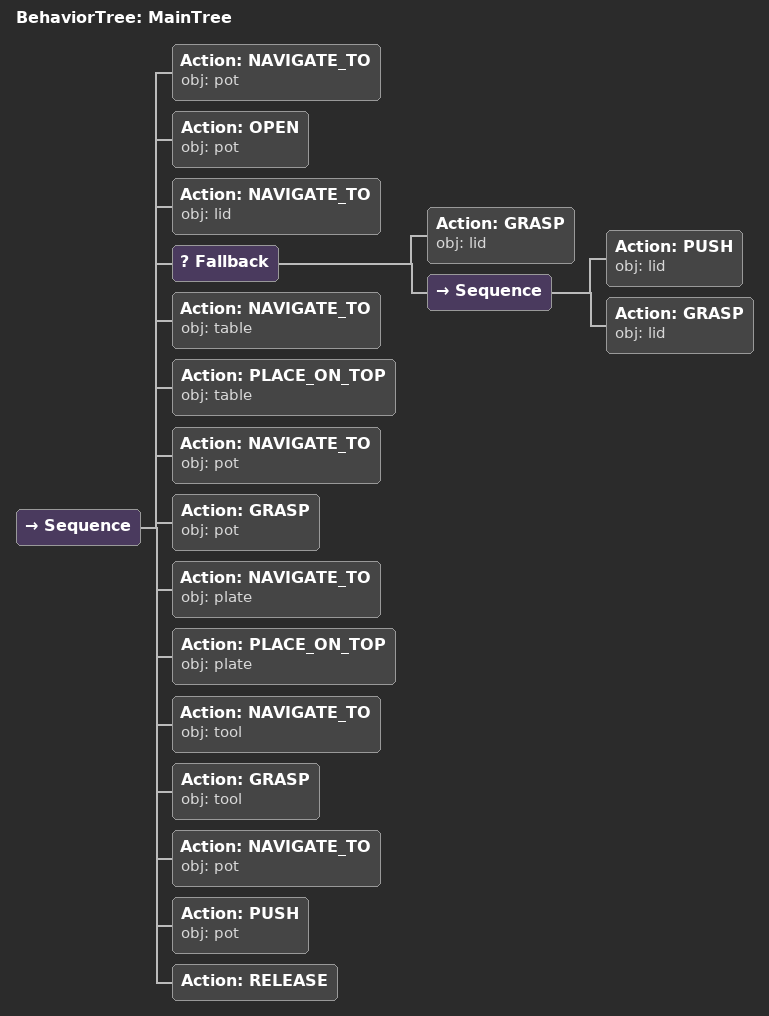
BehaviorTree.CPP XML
<root main_tree_to_execute="MainTree">
  <BehaviorTree ID="MainTree">
    <Sequence>
      <!-- Navigate to pot -->
      <Action ID="NAVIGATE_TO" obj="pot" />
      <!-- Open pot -->
      <Action ID="OPEN" obj="pot" />
      <!-- Navigate to lid -->
      <Action ID="NAVIGATE_TO" obj="lid" />
      <!-- Fallback: if GRASP lid fails, try PUSH, FLIP to reposition -->
      <Fallback>
        <!-- Grasp lid -->
        <Action ID="GRASP" obj="lid" />
        <Sequence>
          <!-- Push lid forward toward front edge of table -->
          <Action ID="PUSH" obj="lid" />
          <!-- Grasp lid -->
          <Action ID="GRASP" obj="lid" />
        </Sequence>
      </Fallback>
      <!-- Navigate to table -->
      <Action ID="NAVIGATE_TO" obj="table" />
      <!-- Place on table -->
      <Action ID="PLACE_ON_TOP" obj="table" />
      <!-- Navigate to pot -->
      <Action ID="NAVIGATE_TO" obj="pot" />
      <!-- Grasp pot -->
      <Action ID="GRASP" obj="pot" />
      <!-- Navigate to plate -->
      <Action ID="NAVIGATE_TO" obj="plate" />
      <!-- Place on plate -->
      <Action ID="PLACE_ON_TOP" obj="plate" />
      <!-- Navigate to tool -->
      <Action ID="NAVIGATE_TO" obj="tool" />
      <!-- Grasp tool -->
      <Action ID="GRASP" obj="tool" />
      <!-- Navigate to pot -->
      <Action ID="NAVIGATE_TO" obj="pot" />
      <!-- Push pot forward toward front edge of table -->
      <Action ID="PUSH" obj="pot" />
      <!-- Release -->
      <Action ID="RELEASE" />
    </Sequence>
  </BehaviorTree>
</root>
